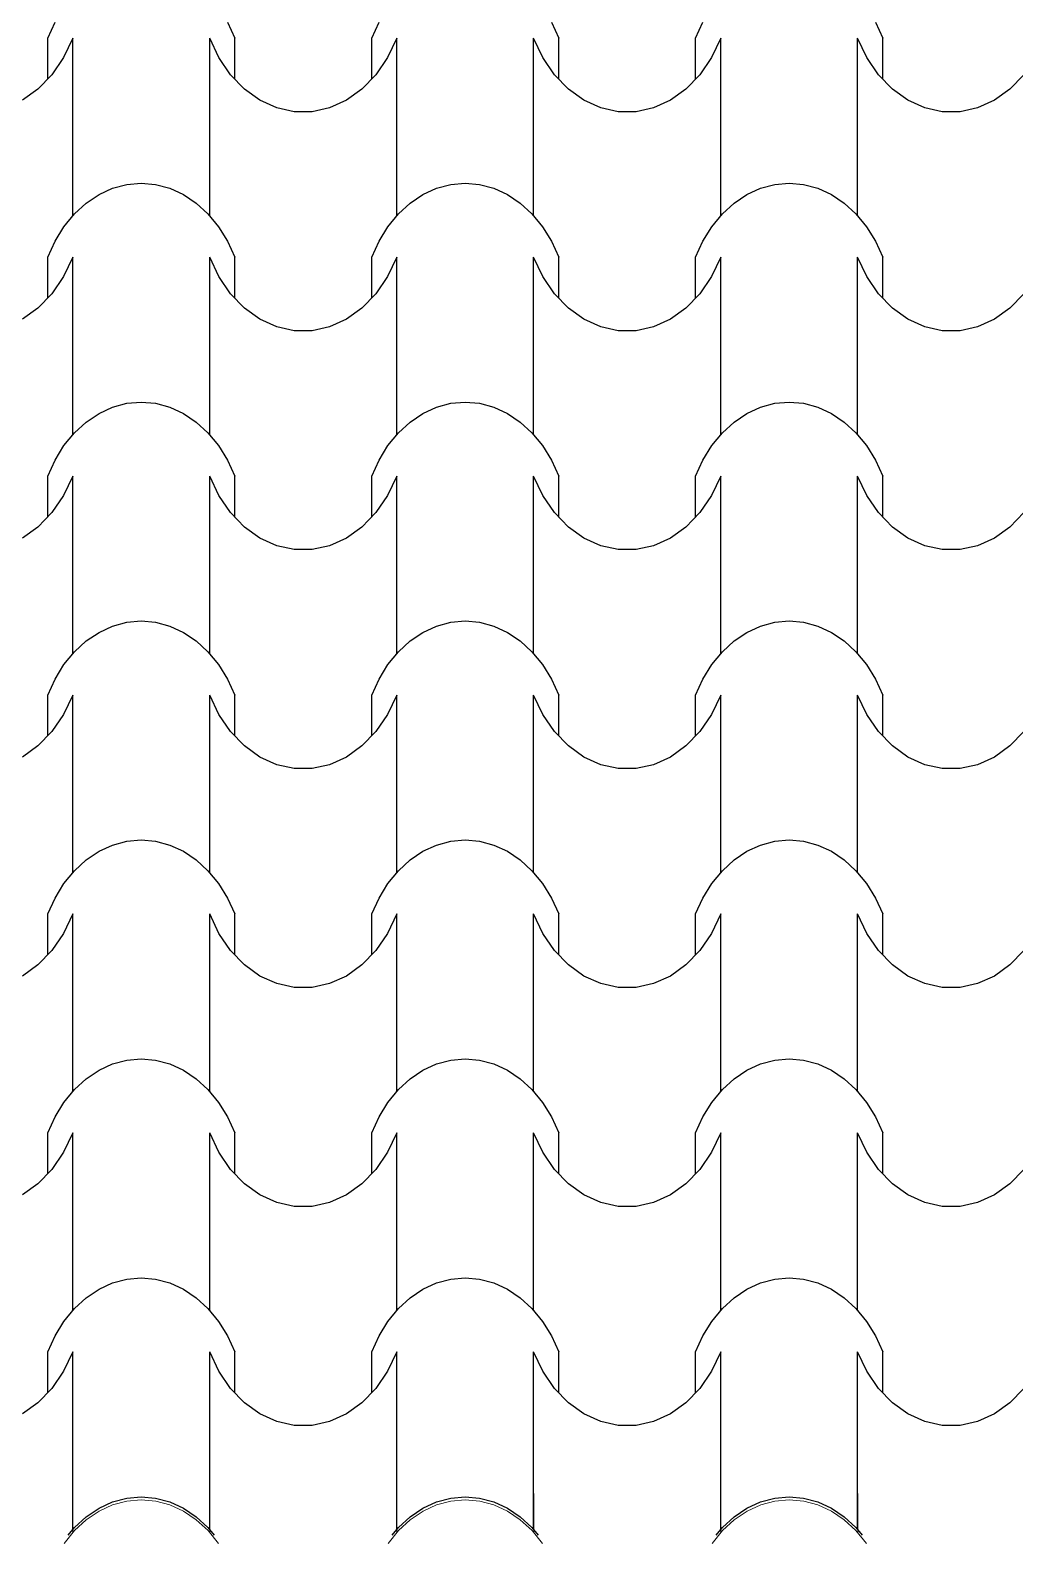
# Model space of a CAD drawing. Header units: millimetres. Extents: x 42452 to 2852333, y -419346 to 834876.
# Drawn here: x 2639261 to 2641314, y 666303 to 669453 of the extents above; entities that cross this region are included whole.
import ezdxf

# ---------------------------------------------------------------- set-up
doc = ezdxf.new("R2010")
doc.units = ezdxf.units.MM
doc.layers.add('M-2 keramitin shtrixi_Ном._пера__21_Pen_No__1', color=7, linetype='Continuous', lineweight=15)
doc.layers.add('memar', color=7, linetype='Continuous', lineweight=25)

# ---------------------------------------------------------------- blocks, each defined once
blk = doc.blocks.new('*X17')
at = {"layer": 'M-2 keramitin shtrixi_Ном._пера__21_Pen_No__1', "color": 7, "linetype": 'Continuous', "lineweight": 15}
for p, q in [((-246989.5, -1353510.1), (-246989.5, -1353428.7)), ((-246876.8, -1353444.6), (-246846.7, -1353441.9)), ((-246846.7, -1353441.9), (-246816.6, -1353444.6)), ((-246704, -1353510.1), (-246704, -1353428.7)), ((-246313.9, -1353510.1), (-246313.9, -1353428.7)), ((-246201.3, -1353444.6), (-246171.2, -1353441.9)), ((-246171.2, -1353441.9), (-246141.1, -1353444.6)), ((-246028.4, -1353510.1), (-246028.4, -1353428.7)), ((-245638.4, -1353510.1), (-245638.4, -1353428.7)), ((-245525.7, -1353444.6), (-245495.6, -1353441.9)), ((-245495.6, -1353441.9), (-245465.5, -1353444.6)), ((-245352.9, -1353510.1), (-245352.9, -1353428.7)), ((-246961.4, -1353483.6), (-246934.7, -1353465.7)), ((-246934.7, -1353465.7), (-246906.4, -1353452.6)), ((-246906.4, -1353452.6), (-246876.8, -1353444.6)), ((-246816.6, -1353444.6), (-246787.1, -1353452.6)), ((-246787.1, -1353452.6), (-246758.8, -1353465.7)), ((-246758.8, -1353465.7), (-246732.1, -1353483.6)), ((-246285.9, -1353483.6), (-246259.2, -1353465.7)), ((-246259.2, -1353465.7), (-246230.8, -1353452.6)), ((-246230.8, -1353452.6), (-246201.3, -1353444.6)), ((-246141.1, -1353444.6), (-246111.6, -1353452.6)), ((-246111.6, -1353452.6), (-246083.2, -1353465.7)), ((-246083.2, -1353465.7), (-246056.5, -1353483.6)), ((-245610.3, -1353483.6), (-245583.6, -1353465.7)), ((-245583.6, -1353465.7), (-245555.2, -1353452.6)), ((-245555.2, -1353452.6), (-245525.7, -1353444.6)), ((-245465.5, -1353444.6), (-245436, -1353452.6)), ((-245436, -1353452.6), (-245407.6, -1353465.7)), ((-245407.6, -1353465.7), (-245380.9, -1353483.6)), ((-247007.7, -1353532.8), (-246985.9, -1353506.2)), ((-246985.9, -1353506.2), (-246961.4, -1353483.6)), ((-246732.1, -1353483.6), (-246707.6, -1353506.2)), ((-246707.6, -1353506.2), (-246685.8, -1353532.8)), ((-246332.2, -1353532.8), (-246310.4, -1353506.2)), ((-246310.4, -1353506.2), (-246285.9, -1353483.6)), ((-246056.5, -1353483.6), (-246032, -1353506.2)), ((-246032, -1353506.2), (-246010.2, -1353532.8)), ((-245656.6, -1353532.8), (-245634.8, -1353506.2)), ((-245634.8, -1353506.2), (-245610.3, -1353483.6)), ((-245380.9, -1353483.6), (-245356.5, -1353506.2)), ((-245356.5, -1353506.2), (-245334.6, -1353532.8))]:
    blk.add_line(p, q, dxfattribs=at)
blk = doc.blocks.new('Fill_2')
at = {"layer": 'M-2 keramitin shtrixi_Ном._пера__21_Pen_No__1', "color": 7, "linetype": 'Continuous', "lineweight": 15}
blk.add_blockref('*X17', (0, 0), dxfattribs=at)

msp = doc.modelspace()

# ---------------------------------------------------------------- linework, layer by layer
at = {"layer": 'memar', "color": 7, "linetype": 'Continuous', "lineweight": 25}
for p, q in [((2639297.64066, 669436.6031), (2639312.93007, 669469.84712)), ((2639672.38569, 669469.84712), (2639687.67511, 669436.6031)), ((2639973.20015, 669436.6031), (2639988.48957, 669469.84712)), ((2640347.94519, 669469.84712), (2640363.23461, 669436.6031)), ((2640648.75964, 669436.6031), (2640664.04906, 669469.84712)), ((2641023.50468, 669469.84712), (2641038.7941, 669436.6031)), ((2639297.64066, 669351.5191), (2639297.64066, 669436.6031)), ((2639349.89536, 669436.6031), (2639330.5762, 669396.0939)), ((2639349.89536, 669251.52941), (2639349.89536, 669436.6031)), ((2639635.4204, 669251.52941), (2639635.4204, 669436.6031)), ((2639654.73957, 669396.0939), (2639635.4204, 669436.6031)), ((2639687.67511, 669351.5191), (2639687.67511, 669436.6031)), ((2639973.20015, 669351.5191), (2639973.20015, 669436.6031)), ((2640025.45486, 669436.6031), (2640006.13569, 669396.0939)), ((2640025.45486, 669251.52941), (2640025.45486, 669436.6031)), ((2640310.9799, 669251.52941), (2640310.9799, 669436.6031)), ((2640330.29906, 669396.0939), (2640310.9799, 669436.6031)), ((2640363.23461, 669351.5191), (2640363.23461, 669436.6031)), ((2640648.75964, 669351.5191), (2640648.75964, 669436.6031)), ((2640701.01435, 669436.6031), (2640681.69519, 669396.0939)), ((2640701.01435, 669251.52941), (2640701.01435, 669436.6031)), ((2640986.53939, 669251.52941), (2640986.53939, 669436.6031)), ((2641005.85855, 669396.0939), (2640986.53939, 669436.6031)), ((2641038.7941, 669351.5191), (2641038.7941, 669436.6031)), ((2639330.5762, 669396.0939), (2639306.15847, 669360.36396)), ((2639679.1573, 669360.36396), (2639654.73957, 669396.0939)), ((2640006.13569, 669396.0939), (2639981.71796, 669360.36396)), ((2640354.7168, 669360.36396), (2640330.29906, 669396.0939)), ((2640681.69519, 669396.0939), (2640657.27745, 669360.36396)), ((2641030.27629, 669360.36396), (2641005.85855, 669396.0939)), ((2639306.15847, 669360.36396), (2639277.35074, 669330.45013)), ((2639707.96503, 669330.45013), (2639679.1573, 669360.36396)), ((2639981.71796, 669360.36396), (2639952.91023, 669330.45013)), ((2640383.52452, 669330.45013), (2640354.7168, 669360.36396)), ((2640657.27745, 669360.36396), (2640628.46972, 669330.45013)), ((2641059.08402, 669330.45013), (2641030.27629, 669360.36396)), ((2641332.83695, 669360.36396), (2641304.02922, 669330.45013)), ((2639277.35074, 669330.45013), (2639244.98898, 669307.22049)), ((2639740.32678, 669307.22049), (2639707.96503, 669330.45013)), ((2639952.91023, 669330.45013), (2639920.54848, 669307.22049)), ((2640415.88628, 669307.22049), (2640383.52452, 669330.45013)), ((2640628.46972, 669330.45013), (2640596.10797, 669307.22049)), ((2641091.44577, 669307.22049), (2641059.08402, 669330.45013)), ((2641304.02922, 669330.45013), (2641271.66747, 669307.22049)), ((2639775.30346, 669291.34912), (2639740.32678, 669307.22049)), ((2639811.88007, 669283.29659), (2639775.30346, 669291.34912)), ((2639885.5718, 669291.34912), (2639848.9952, 669283.29659)), ((2639920.54848, 669307.22049), (2639885.5718, 669291.34912)), ((2640450.86295, 669291.34912), (2640415.88628, 669307.22049)), ((2640487.43956, 669283.29659), (2640450.86295, 669291.34912)), ((2640561.1313, 669291.34912), (2640524.55469, 669283.29659)), ((2640596.10797, 669307.22049), (2640561.1313, 669291.34912)), ((2641126.42244, 669291.34912), (2641091.44577, 669307.22049)), ((2641162.99905, 669283.29659), (2641126.42244, 669291.34912)), ((2641236.69079, 669291.34912), (2641200.11418, 669283.29659)), ((2641271.66747, 669307.22049), (2641236.69079, 669291.34912)), ((2639830.43763, 669283.29659), (2639811.88007, 669283.29659)), ((2639848.9952, 669283.29659), (2639830.43763, 669283.29659)), ((2640505.99712, 669283.29659), (2640487.43956, 669283.29659)), ((2640524.55469, 669283.29659), (2640505.99712, 669283.29659)), ((2641181.55662, 669283.29659), (2641162.99905, 669283.29659)), ((2641200.11418, 669283.29659), (2641181.55662, 669283.29659)), ((2639349.89536, 669066.45572), (2639349.89536, 669251.52941)), ((2639635.4204, 669066.45572), (2639635.4204, 669251.52941)), ((2640025.45486, 669066.45572), (2640025.45486, 669251.52941)), ((2640310.9799, 669066.45572), (2640310.9799, 669251.52941)), ((2640701.01435, 669066.45572), (2640701.01435, 669251.52941)), ((2640986.53939, 669066.45572), (2640986.53939, 669251.52941)), ((2639433.04274, 669123.9451), (2639462.5618, 669131.90348)), ((2639462.5618, 669131.90348), (2639492.65788, 669134.57334)), ((2639492.65788, 669134.57334), (2639522.75397, 669131.90348)), ((2639522.75397, 669131.90348), (2639552.27302, 669123.9451)), ((2640108.60224, 669123.9451), (2640138.12129, 669131.90348)), ((2640138.12129, 669131.90348), (2640168.21738, 669134.57334)), ((2640168.21738, 669134.57334), (2640198.31346, 669131.90348)), ((2640198.31346, 669131.90348), (2640227.83252, 669123.9451)), ((2640784.16173, 669123.9451), (2640813.68079, 669131.90348)), ((2640813.68079, 669131.90348), (2640843.77687, 669134.57334)), ((2640843.77687, 669134.57334), (2640873.87295, 669131.90348)), ((2640873.87295, 669131.90348), (2640903.39201, 669123.9451)), ((2639377.97765, 669092.87159), (2639404.66668, 669110.85079)), ((2639404.66668, 669110.85079), (2639433.04274, 669123.9451)), ((2639552.27302, 669123.9451), (2639580.64909, 669110.85079)), ((2639580.64909, 669110.85079), (2639607.33811, 669092.87159)), ((2640053.53715, 669092.87159), (2640080.22617, 669110.85079)), ((2640080.22617, 669110.85079), (2640108.60224, 669123.9451)), ((2640227.83252, 669123.9451), (2640256.20858, 669110.85079)), ((2640256.20858, 669110.85079), (2640282.89761, 669092.87159)), ((2640729.09664, 669092.87159), (2640755.78567, 669110.85079)), ((2640755.78567, 669110.85079), (2640784.16173, 669123.9451)), ((2640903.39201, 669123.9451), (2640931.76808, 669110.85079)), ((2640931.76808, 669110.85079), (2640958.4571, 669092.87159)), ((2639331.66538, 669043.72445), (2639353.48737, 669070.35222)), ((2639353.48737, 669070.35222), (2639377.97765, 669092.87159)), ((2639607.33811, 669092.87159), (2639631.8284, 669070.35222)), ((2639631.8284, 669070.35222), (2639653.65039, 669043.72445)), ((2640007.22488, 669043.72445), (2640029.04687, 669070.35222)), ((2640029.04687, 669070.35222), (2640053.53715, 669092.87159)), ((2640282.89761, 669092.87159), (2640307.38789, 669070.35222)), ((2640307.38789, 669070.35222), (2640329.20988, 669043.72445)), ((2640682.78437, 669043.72445), (2640704.60636, 669070.35222)), ((2640704.60636, 669070.35222), (2640729.09664, 669092.87159)), ((2640958.4571, 669092.87159), (2640982.94738, 669070.35222)), ((2640982.94738, 669070.35222), (2641004.76937, 669043.72445)), ((2639312.93007, 669013.49879), (2639331.66538, 669043.72445)), ((2639653.65039, 669043.72445), (2639672.38569, 669013.49879)), ((2639988.48957, 669013.49879), (2640007.22488, 669043.72445)), ((2640329.20988, 669043.72445), (2640347.94519, 669013.49879)), ((2640664.04906, 669013.49879), (2640682.78437, 669043.72445)), ((2641004.76937, 669043.72445), (2641023.50468, 669013.49879)), ((2639297.64066, 668980.25476), (2639312.93007, 669013.49879)), ((2639672.38569, 669013.49879), (2639687.67511, 668980.25476)), ((2639973.20015, 668980.25476), (2639988.48957, 669013.49879)), ((2640347.94519, 669013.49879), (2640363.23461, 668980.25476)), ((2640648.75964, 668980.25476), (2640664.04906, 669013.49879)), ((2641023.50468, 669013.49879), (2641038.7941, 668980.25476)), ((2639297.64066, 668895.17076), (2639297.64066, 668980.25476)), ((2639349.89536, 668980.25476), (2639330.5762, 668939.74556)), ((2639349.89536, 668795.18107), (2639349.89536, 668980.25476)), ((2639635.4204, 668795.18107), (2639635.4204, 668980.25476)), ((2639654.73957, 668939.74556), (2639635.4204, 668980.25476)), ((2639687.67511, 668895.17076), (2639687.67511, 668980.25476)), ((2639973.20015, 668895.17076), (2639973.20015, 668980.25476)), ((2640025.45486, 668980.25476), (2640006.13569, 668939.74556)), ((2640025.45486, 668795.18107), (2640025.45486, 668980.25476)), ((2640310.9799, 668795.18107), (2640310.9799, 668980.25476)), ((2640330.29906, 668939.74556), (2640310.9799, 668980.25476)), ((2640363.23461, 668895.17076), (2640363.23461, 668980.25476)), ((2640648.75964, 668895.17076), (2640648.75964, 668980.25476)), ((2640701.01435, 668980.25476), (2640681.69519, 668939.74556)), ((2640701.01435, 668795.18107), (2640701.01435, 668980.25476)), ((2640986.53939, 668795.18107), (2640986.53939, 668980.25476)), ((2641005.85855, 668939.74556), (2640986.53939, 668980.25476)), ((2641038.7941, 668895.17076), (2641038.7941, 668980.25476)), ((2639330.5762, 668939.74556), (2639306.15847, 668904.01562)), ((2639679.1573, 668904.01562), (2639654.73957, 668939.74556)), ((2640006.13569, 668939.74556), (2639981.71796, 668904.01562)), ((2640354.7168, 668904.01562), (2640330.29906, 668939.74556)), ((2640681.69519, 668939.74556), (2640657.27745, 668904.01562)), ((2641030.27629, 668904.01562), (2641005.85855, 668939.74556)), ((2639306.15847, 668904.01562), (2639277.35074, 668874.1018)), ((2639707.96503, 668874.1018), (2639679.1573, 668904.01562)), ((2639981.71796, 668904.01562), (2639952.91023, 668874.1018)), ((2640383.52452, 668874.1018), (2640354.7168, 668904.01562)), ((2640657.27745, 668904.01562), (2640628.46972, 668874.1018)), ((2641059.08402, 668874.1018), (2641030.27629, 668904.01562)), ((2641332.83695, 668904.01562), (2641304.02922, 668874.1018)), ((2639277.35074, 668874.1018), (2639244.98898, 668850.87215)), ((2639740.32678, 668850.87215), (2639707.96503, 668874.1018)), ((2639775.30346, 668835.00078), (2639740.32678, 668850.87215)), ((2639920.54848, 668850.87215), (2639885.5718, 668835.00078)), ((2639952.91023, 668874.1018), (2639920.54848, 668850.87215)), ((2640415.88628, 668850.87215), (2640383.52452, 668874.1018)), ((2640450.86295, 668835.00078), (2640415.88628, 668850.87215)), ((2640596.10797, 668850.87215), (2640561.1313, 668835.00078)), ((2640628.46972, 668874.1018), (2640596.10797, 668850.87215)), ((2641091.44577, 668850.87215), (2641059.08402, 668874.1018)), ((2641126.42244, 668835.00078), (2641091.44577, 668850.87215)), ((2641271.66747, 668850.87215), (2641236.69079, 668835.00078)), ((2641304.02922, 668874.1018), (2641271.66747, 668850.87215)), ((2639811.88007, 668826.94826), (2639775.30346, 668835.00078)), ((2639830.43763, 668826.94826), (2639811.88007, 668826.94826)), ((2639848.9952, 668826.94826), (2639830.43763, 668826.94826)), ((2639885.5718, 668835.00078), (2639848.9952, 668826.94826)), ((2640487.43956, 668826.94826), (2640450.86295, 668835.00078)), ((2640505.99712, 668826.94826), (2640487.43956, 668826.94826)), ((2640524.55469, 668826.94826), (2640505.99712, 668826.94826)), ((2640561.1313, 668835.00078), (2640524.55469, 668826.94826)), ((2641162.99905, 668826.94826), (2641126.42244, 668835.00078)), ((2641181.55662, 668826.94826), (2641162.99905, 668826.94826)), ((2641200.11418, 668826.94826), (2641181.55662, 668826.94826)), ((2641236.69079, 668835.00078), (2641200.11418, 668826.94826)), ((2639349.89536, 668610.10739), (2639349.89536, 668795.18107)), ((2639635.4204, 668610.10739), (2639635.4204, 668795.18107)), ((2640025.45486, 668610.10739), (2640025.45486, 668795.18107)), ((2640310.9799, 668610.10739), (2640310.9799, 668795.18107)), ((2640701.01435, 668610.10739), (2640701.01435, 668795.18107)), ((2640986.53939, 668610.10739), (2640986.53939, 668795.18107)), ((2639404.66668, 668654.50245), (2639433.04274, 668667.59677)), ((2639433.04274, 668667.59677), (2639462.5618, 668675.55514)), ((2639462.5618, 668675.55514), (2639492.65788, 668678.225)), ((2639492.65788, 668678.225), (2639522.75397, 668675.55514)), ((2639522.75397, 668675.55514), (2639552.27302, 668667.59677)), ((2639552.27302, 668667.59677), (2639580.64909, 668654.50245)), ((2640080.22617, 668654.50245), (2640108.60224, 668667.59677)), ((2640108.60224, 668667.59677), (2640138.12129, 668675.55514)), ((2640138.12129, 668675.55514), (2640168.21738, 668678.225)), ((2640168.21738, 668678.225), (2640198.31346, 668675.55514)), ((2640198.31346, 668675.55514), (2640227.83252, 668667.59677)), ((2640227.83252, 668667.59677), (2640256.20858, 668654.50245)), ((2640755.78567, 668654.50245), (2640784.16173, 668667.59677)), ((2640784.16173, 668667.59677), (2640813.68079, 668675.55514)), ((2640813.68079, 668675.55514), (2640843.77687, 668678.225)), ((2640843.77687, 668678.225), (2640873.87295, 668675.55514)), ((2640873.87295, 668675.55514), (2640903.39201, 668667.59677)), ((2640903.39201, 668667.59677), (2640931.76808, 668654.50245)), ((2639353.48737, 668614.00389), (2639377.97765, 668636.52326)), ((2639377.97765, 668636.52326), (2639404.66668, 668654.50245)), ((2639580.64909, 668654.50245), (2639607.33811, 668636.52326)), ((2639607.33811, 668636.52326), (2639631.8284, 668614.00389)), ((2640029.04687, 668614.00389), (2640053.53715, 668636.52326)), ((2640053.53715, 668636.52326), (2640080.22617, 668654.50245)), ((2640256.20858, 668654.50245), (2640282.89761, 668636.52326)), ((2640282.89761, 668636.52326), (2640307.38789, 668614.00389)), ((2640704.60636, 668614.00389), (2640729.09664, 668636.52326)), ((2640729.09664, 668636.52326), (2640755.78567, 668654.50245)), ((2640931.76808, 668654.50245), (2640958.4571, 668636.52326)), ((2640958.4571, 668636.52326), (2640982.94738, 668614.00389)), ((2639331.66538, 668587.37611), (2639353.48737, 668614.00389)), ((2639631.8284, 668614.00389), (2639653.65039, 668587.37611)), ((2640007.22488, 668587.37611), (2640029.04687, 668614.00389)), ((2640307.38789, 668614.00389), (2640329.20988, 668587.37611)), ((2640682.78437, 668587.37611), (2640704.60636, 668614.00389)), ((2640982.94738, 668614.00389), (2641004.76937, 668587.37611)), ((2639312.93007, 668557.15045), (2639331.66538, 668587.37611)), ((2639653.65039, 668587.37611), (2639672.38569, 668557.15045)), ((2639988.48957, 668557.15045), (2640007.22488, 668587.37611)), ((2640329.20988, 668587.37611), (2640347.94519, 668557.15045)), ((2640664.04906, 668557.15045), (2640682.78437, 668587.37611)), ((2641004.76937, 668587.37611), (2641023.50468, 668557.15045)), ((2639297.64066, 668523.90642), (2639312.93007, 668557.15045)), ((2639672.38569, 668557.15045), (2639687.67511, 668523.90642)), ((2639973.20015, 668523.90642), (2639988.48957, 668557.15045)), ((2640347.94519, 668557.15045), (2640363.23461, 668523.90642)), ((2640648.75964, 668523.90642), (2640664.04906, 668557.15045)), ((2641023.50468, 668557.15045), (2641038.7941, 668523.90642)), ((2639297.64066, 668438.82243), (2639297.64066, 668523.90642)), ((2639349.89536, 668523.90642), (2639330.5762, 668483.39722)), ((2639349.89536, 668338.83274), (2639349.89536, 668523.90642)), ((2639635.4204, 668338.83274), (2639635.4204, 668523.90642)), ((2639654.73957, 668483.39722), (2639635.4204, 668523.90642)), ((2639687.67511, 668438.82243), (2639687.67511, 668523.90642)), ((2639973.20015, 668438.82243), (2639973.20015, 668523.90642)), ((2640025.45486, 668523.90642), (2640006.13569, 668483.39722)), ((2640025.45486, 668338.83274), (2640025.45486, 668523.90642)), ((2640310.9799, 668338.83274), (2640310.9799, 668523.90642)), ((2640330.29906, 668483.39722), (2640310.9799, 668523.90642)), ((2640363.23461, 668438.82243), (2640363.23461, 668523.90642)), ((2640648.75964, 668438.82243), (2640648.75964, 668523.90642)), ((2640701.01435, 668523.90642), (2640681.69519, 668483.39722)), ((2640701.01435, 668338.83274), (2640701.01435, 668523.90642)), ((2640986.53939, 668338.83274), (2640986.53939, 668523.90642)), ((2641005.85855, 668483.39722), (2640986.53939, 668523.90642)), ((2641038.7941, 668438.82243), (2641038.7941, 668523.90642)), ((2639330.5762, 668483.39722), (2639306.15847, 668447.66729)), ((2639679.1573, 668447.66729), (2639654.73957, 668483.39722)), ((2640006.13569, 668483.39722), (2639981.71796, 668447.66729)), ((2640354.7168, 668447.66729), (2640330.29906, 668483.39722)), ((2640681.69519, 668483.39722), (2640657.27745, 668447.66729)), ((2641030.27629, 668447.66729), (2641005.85855, 668483.39722)), ((2639306.15847, 668447.66729), (2639277.35074, 668417.75346)), ((2639707.96503, 668417.75346), (2639679.1573, 668447.66729)), ((2639981.71796, 668447.66729), (2639952.91023, 668417.75346)), ((2640383.52452, 668417.75346), (2640354.7168, 668447.66729)), ((2640657.27745, 668447.66729), (2640628.46972, 668417.75346)), ((2641059.08402, 668417.75346), (2641030.27629, 668447.66729)), ((2641332.83695, 668447.66729), (2641304.02922, 668417.75346)), ((2639277.35074, 668417.75346), (2639244.98898, 668394.52381)), ((2639740.32678, 668394.52381), (2639707.96503, 668417.75346)), ((2639952.91023, 668417.75346), (2639920.54848, 668394.52381)), ((2640415.88628, 668394.52381), (2640383.52452, 668417.75346)), ((2640628.46972, 668417.75346), (2640596.10797, 668394.52381)), ((2641091.44577, 668394.52381), (2641059.08402, 668417.75346)), ((2641304.02922, 668417.75346), (2641271.66747, 668394.52381)), ((2639775.30346, 668378.65244), (2639740.32678, 668394.52381)), ((2639811.88007, 668370.59992), (2639775.30346, 668378.65244)), ((2639885.5718, 668378.65244), (2639848.9952, 668370.59992)), ((2639920.54848, 668394.52381), (2639885.5718, 668378.65244)), ((2640450.86295, 668378.65244), (2640415.88628, 668394.52381)), ((2640487.43956, 668370.59992), (2640450.86295, 668378.65244)), ((2640561.1313, 668378.65244), (2640524.55469, 668370.59992)), ((2640596.10797, 668394.52381), (2640561.1313, 668378.65244)), ((2641126.42244, 668378.65244), (2641091.44577, 668394.52381)), ((2641162.99905, 668370.59992), (2641126.42244, 668378.65244)), ((2641236.69079, 668378.65244), (2641200.11418, 668370.59992)), ((2641271.66747, 668394.52381), (2641236.69079, 668378.65244)), ((2639830.43763, 668370.59992), (2639811.88007, 668370.59992)), ((2639848.9952, 668370.59992), (2639830.43763, 668370.59992)), ((2640505.99712, 668370.59992), (2640487.43956, 668370.59992)), ((2640524.55469, 668370.59992), (2640505.99712, 668370.59992)), ((2641181.55662, 668370.59992), (2641162.99905, 668370.59992)), ((2641200.11418, 668370.59992), (2641181.55662, 668370.59992)), ((2639349.89536, 668153.75905), (2639349.89536, 668338.83274)), ((2639635.4204, 668153.75905), (2639635.4204, 668338.83274)), ((2640025.45486, 668153.75905), (2640025.45486, 668338.83274)), ((2640310.9799, 668153.75905), (2640310.9799, 668338.83274)), ((2640701.01435, 668153.75905), (2640701.01435, 668338.83274)), ((2640986.53939, 668153.75905), (2640986.53939, 668338.83274)), ((2639433.04274, 668211.24843), (2639462.5618, 668219.20681)), ((2639462.5618, 668219.20681), (2639492.65788, 668221.87666)), ((2639492.65788, 668221.87666), (2639522.75397, 668219.20681)), ((2639522.75397, 668219.20681), (2639552.27302, 668211.24843)), ((2640108.60224, 668211.24843), (2640138.12129, 668219.20681)), ((2640138.12129, 668219.20681), (2640168.21738, 668221.87666)), ((2640168.21738, 668221.87666), (2640198.31346, 668219.20681)), ((2640198.31346, 668219.20681), (2640227.83252, 668211.24843)), ((2640784.16173, 668211.24843), (2640813.68079, 668219.20681)), ((2640813.68079, 668219.20681), (2640843.77687, 668221.87666)), ((2640843.77687, 668221.87666), (2640873.87295, 668219.20681)), ((2640873.87295, 668219.20681), (2640903.39201, 668211.24843)), ((2639377.97765, 668180.17492), (2639404.66668, 668198.15412)), ((2639404.66668, 668198.15412), (2639433.04274, 668211.24843)), ((2639552.27302, 668211.24843), (2639580.64909, 668198.15412)), ((2639580.64909, 668198.15412), (2639607.33811, 668180.17492)), ((2640053.53715, 668180.17492), (2640080.22617, 668198.15412)), ((2640080.22617, 668198.15412), (2640108.60224, 668211.24843)), ((2640227.83252, 668211.24843), (2640256.20858, 668198.15412)), ((2640256.20858, 668198.15412), (2640282.89761, 668180.17492)), ((2640729.09664, 668180.17492), (2640755.78567, 668198.15412)), ((2640755.78567, 668198.15412), (2640784.16173, 668211.24843)), ((2640903.39201, 668211.24843), (2640931.76808, 668198.15412)), ((2640931.76808, 668198.15412), (2640958.4571, 668180.17492)), ((2639331.66538, 668131.02777), (2639353.48737, 668157.65555)), ((2639353.48737, 668157.65555), (2639377.97765, 668180.17492)), ((2639607.33811, 668180.17492), (2639631.8284, 668157.65555)), ((2639631.8284, 668157.65555), (2639653.65039, 668131.02777)), ((2640007.22488, 668131.02777), (2640029.04687, 668157.65555)), ((2640029.04687, 668157.65555), (2640053.53715, 668180.17492)), ((2640282.89761, 668180.17492), (2640307.38789, 668157.65555)), ((2640307.38789, 668157.65555), (2640329.20988, 668131.02777)), ((2640682.78437, 668131.02777), (2640704.60636, 668157.65555)), ((2640704.60636, 668157.65555), (2640729.09664, 668180.17492)), ((2640958.4571, 668180.17492), (2640982.94738, 668157.65555)), ((2640982.94738, 668157.65555), (2641004.76937, 668131.02777)), ((2639312.93007, 668100.80211), (2639331.66538, 668131.02777)), ((2639653.65039, 668131.02777), (2639672.38569, 668100.80211)), ((2639988.48957, 668100.80211), (2640007.22488, 668131.02777)), ((2640329.20988, 668131.02777), (2640347.94519, 668100.80211)), ((2640664.04906, 668100.80211), (2640682.78437, 668131.02777)), ((2641004.76937, 668131.02777), (2641023.50468, 668100.80211)), ((2639297.64066, 668067.55809), (2639312.93007, 668100.80211)), ((2639672.38569, 668100.80211), (2639687.67511, 668067.55809)), ((2639973.20015, 668067.55809), (2639988.48957, 668100.80211)), ((2640347.94519, 668100.80211), (2640363.23461, 668067.55809)), ((2640648.75964, 668067.55809), (2640664.04906, 668100.80211)), ((2641023.50468, 668100.80211), (2641038.7941, 668067.55809)), ((2639297.64066, 667982.47409), (2639297.64066, 668067.55809)), ((2639349.89536, 668067.55809), (2639330.5762, 668027.04888)), ((2639349.89536, 667882.4844), (2639349.89536, 668067.55809)), ((2639635.4204, 667882.4844), (2639635.4204, 668067.55809)), ((2639654.73957, 668027.04888), (2639635.4204, 668067.55809)), ((2639687.67511, 667982.47409), (2639687.67511, 668067.55809)), ((2639973.20015, 667982.47409), (2639973.20015, 668067.55809)), ((2640025.45486, 668067.55809), (2640006.13569, 668027.04888)), ((2640025.45486, 667882.4844), (2640025.45486, 668067.55809)), ((2640310.9799, 667882.4844), (2640310.9799, 668067.55809)), ((2640330.29906, 668027.04888), (2640310.9799, 668067.55809)), ((2640363.23461, 667982.47409), (2640363.23461, 668067.55809)), ((2640648.75964, 667982.47409), (2640648.75964, 668067.55809)), ((2640701.01435, 668067.55809), (2640681.69519, 668027.04888)), ((2640701.01435, 667882.4844), (2640701.01435, 668067.55809)), ((2640986.53939, 667882.4844), (2640986.53939, 668067.55809)), ((2641005.85855, 668027.04888), (2640986.53939, 668067.55809)), ((2641038.7941, 667982.47409), (2641038.7941, 668067.55809)), ((2639330.5762, 668027.04888), (2639306.15847, 667991.31895)), ((2639679.1573, 667991.31895), (2639654.73957, 668027.04888)), ((2640006.13569, 668027.04888), (2639981.71796, 667991.31895)), ((2640354.7168, 667991.31895), (2640330.29906, 668027.04888)), ((2640681.69519, 668027.04888), (2640657.27745, 667991.31895)), ((2641030.27629, 667991.31895), (2641005.85855, 668027.04888)), ((2639306.15847, 667991.31895), (2639277.35074, 667961.40512)), ((2639707.96503, 667961.40512), (2639679.1573, 667991.31895)), ((2639981.71796, 667991.31895), (2639952.91023, 667961.40512)), ((2640383.52452, 667961.40512), (2640354.7168, 667991.31895)), ((2640657.27745, 667991.31895), (2640628.46972, 667961.40512)), ((2641059.08402, 667961.40512), (2641030.27629, 667991.31895)), ((2641332.83695, 667991.31895), (2641304.02922, 667961.40512)), ((2639277.35074, 667961.40512), (2639244.98898, 667938.17548)), ((2639740.32678, 667938.17548), (2639707.96503, 667961.40512)), ((2639775.30346, 667922.30411), (2639740.32678, 667938.17548)), ((2639920.54848, 667938.17548), (2639885.5718, 667922.30411)), ((2639952.91023, 667961.40512), (2639920.54848, 667938.17548)), ((2640415.88628, 667938.17548), (2640383.52452, 667961.40512)), ((2640450.86295, 667922.30411), (2640415.88628, 667938.17548)), ((2640596.10797, 667938.17548), (2640561.1313, 667922.30411)), ((2640628.46972, 667961.40512), (2640596.10797, 667938.17548)), ((2641091.44577, 667938.17548), (2641059.08402, 667961.40512)), ((2641126.42244, 667922.30411), (2641091.44577, 667938.17548)), ((2641271.66747, 667938.17548), (2641236.69079, 667922.30411)), ((2641304.02922, 667961.40512), (2641271.66747, 667938.17548)), ((2639811.88007, 667914.25158), (2639775.30346, 667922.30411)), ((2639830.43763, 667914.25158), (2639811.88007, 667914.25158)), ((2639848.9952, 667914.25158), (2639830.43763, 667914.25158)), ((2639885.5718, 667922.30411), (2639848.9952, 667914.25158)), ((2640487.43956, 667914.25158), (2640450.86295, 667922.30411)), ((2640505.99712, 667914.25158), (2640487.43956, 667914.25158)), ((2640524.55469, 667914.25158), (2640505.99712, 667914.25158)), ((2640561.1313, 667922.30411), (2640524.55469, 667914.25158)), ((2641162.99905, 667914.25158), (2641126.42244, 667922.30411)), ((2641181.55662, 667914.25158), (2641162.99905, 667914.25158)), ((2641200.11418, 667914.25158), (2641181.55662, 667914.25158)), ((2641236.69079, 667922.30411), (2641200.11418, 667914.25158)), ((2639349.89536, 667697.41071), (2639349.89536, 667882.4844)), ((2639635.4204, 667697.41071), (2639635.4204, 667882.4844)), ((2640025.45486, 667697.41071), (2640025.45486, 667882.4844)), ((2640310.9799, 667697.41071), (2640310.9799, 667882.4844)), ((2640701.01435, 667697.41071), (2640701.01435, 667882.4844)), ((2640986.53939, 667697.41071), (2640986.53939, 667882.4844)), ((2639404.66668, 667741.80578), (2639433.04274, 667754.90009)), ((2639433.04274, 667754.90009), (2639462.5618, 667762.85847)), ((2639462.5618, 667762.85847), (2639492.65788, 667765.52833)), ((2639492.65788, 667765.52833), (2639522.75397, 667762.85847)), ((2639522.75397, 667762.85847), (2639552.27302, 667754.90009)), ((2639552.27302, 667754.90009), (2639580.64909, 667741.80578)), ((2640080.22617, 667741.80578), (2640108.60224, 667754.90009)), ((2640108.60224, 667754.90009), (2640138.12129, 667762.85847)), ((2640138.12129, 667762.85847), (2640168.21738, 667765.52833)), ((2640168.21738, 667765.52833), (2640198.31346, 667762.85847)), ((2640198.31346, 667762.85847), (2640227.83252, 667754.90009)), ((2640227.83252, 667754.90009), (2640256.20858, 667741.80578)), ((2640755.78567, 667741.80578), (2640784.16173, 667754.90009)), ((2640784.16173, 667754.90009), (2640813.68079, 667762.85847)), ((2640813.68079, 667762.85847), (2640843.77687, 667765.52833)), ((2640843.77687, 667765.52833), (2640873.87295, 667762.85847)), ((2640873.87295, 667762.85847), (2640903.39201, 667754.90009)), ((2640903.39201, 667754.90009), (2640931.76808, 667741.80578)), ((2639353.48737, 667701.30721), (2639377.97765, 667723.82658)), ((2639377.97765, 667723.82658), (2639404.66668, 667741.80578)), ((2639580.64909, 667741.80578), (2639607.33811, 667723.82658)), ((2639607.33811, 667723.82658), (2639631.8284, 667701.30721)), ((2640029.04687, 667701.30721), (2640053.53715, 667723.82658)), ((2640053.53715, 667723.82658), (2640080.22617, 667741.80578)), ((2640256.20858, 667741.80578), (2640282.89761, 667723.82658)), ((2640282.89761, 667723.82658), (2640307.38789, 667701.30721)), ((2640704.60636, 667701.30721), (2640729.09664, 667723.82658)), ((2640729.09664, 667723.82658), (2640755.78567, 667741.80578)), ((2640931.76808, 667741.80578), (2640958.4571, 667723.82658)), ((2640958.4571, 667723.82658), (2640982.94738, 667701.30721)), ((2639331.66538, 667674.67944), (2639353.48737, 667701.30721)), ((2639631.8284, 667701.30721), (2639653.65039, 667674.67944)), ((2640007.22488, 667674.67944), (2640029.04687, 667701.30721)), ((2640307.38789, 667701.30721), (2640329.20988, 667674.67944)), ((2640682.78437, 667674.67944), (2640704.60636, 667701.30721)), ((2640982.94738, 667701.30721), (2641004.76937, 667674.67944)), ((2639312.93007, 667644.45378), (2639331.66538, 667674.67944)), ((2639653.65039, 667674.67944), (2639672.38569, 667644.45378)), ((2639988.48957, 667644.45378), (2640007.22488, 667674.67944)), ((2640329.20988, 667674.67944), (2640347.94519, 667644.45378)), ((2640664.04906, 667644.45378), (2640682.78437, 667674.67944)), ((2641004.76937, 667674.67944), (2641023.50468, 667644.45378)), ((2639297.64066, 667611.20975), (2639312.93007, 667644.45378)), ((2639672.38569, 667644.45378), (2639687.67511, 667611.20975)), ((2639973.20015, 667611.20975), (2639988.48957, 667644.45378)), ((2640347.94519, 667644.45378), (2640363.23461, 667611.20975)), ((2640648.75964, 667611.20975), (2640664.04906, 667644.45378)), ((2641023.50468, 667644.45378), (2641038.7941, 667611.20975)), ((2639297.64066, 667526.12575), (2639297.64066, 667611.20975)), ((2639349.89536, 667611.20975), (2639330.5762, 667570.70055)), ((2639349.89536, 667426.13606), (2639349.89536, 667611.20975)), ((2639635.4204, 667426.13606), (2639635.4204, 667611.20975)), ((2639654.73957, 667570.70055), (2639635.4204, 667611.20975)), ((2639687.67511, 667526.12575), (2639687.67511, 667611.20975)), ((2639973.20015, 667526.12575), (2639973.20015, 667611.20975)), ((2640025.45486, 667611.20975), (2640006.13569, 667570.70055)), ((2640025.45486, 667426.13606), (2640025.45486, 667611.20975)), ((2640310.9799, 667426.13606), (2640310.9799, 667611.20975)), ((2640330.29906, 667570.70055), (2640310.9799, 667611.20975)), ((2640363.23461, 667526.12575), (2640363.23461, 667611.20975)), ((2640648.75964, 667526.12575), (2640648.75964, 667611.20975)), ((2640701.01435, 667611.20975), (2640681.69519, 667570.70055)), ((2640701.01435, 667426.13606), (2640701.01435, 667611.20975)), ((2640986.53939, 667426.13606), (2640986.53939, 667611.20975)), ((2641005.85855, 667570.70055), (2640986.53939, 667611.20975)), ((2641038.7941, 667526.12575), (2641038.7941, 667611.20975)), ((2639330.5762, 667570.70055), (2639306.15847, 667534.97061)), ((2639679.1573, 667534.97061), (2639654.73957, 667570.70055)), ((2640006.13569, 667570.70055), (2639981.71796, 667534.97061)), ((2640354.7168, 667534.97061), (2640330.29906, 667570.70055)), ((2640681.69519, 667570.70055), (2640657.27745, 667534.97061)), ((2641030.27629, 667534.97061), (2641005.85855, 667570.70055)), ((2639306.15847, 667534.97061), (2639277.35074, 667505.05679)), ((2639707.96503, 667505.05679), (2639679.1573, 667534.97061)), ((2639981.71796, 667534.97061), (2639952.91023, 667505.05679)), ((2640383.52452, 667505.05679), (2640354.7168, 667534.97061)), ((2640657.27745, 667534.97061), (2640628.46972, 667505.05679)), ((2641059.08402, 667505.05679), (2641030.27629, 667534.97061)), ((2641332.83695, 667534.97061), (2641304.02922, 667505.05679)), ((2639277.35074, 667505.05679), (2639244.98898, 667481.82714)), ((2639740.32678, 667481.82714), (2639707.96503, 667505.05679)), ((2639952.91023, 667505.05679), (2639920.54848, 667481.82714)), ((2640415.88628, 667481.82714), (2640383.52452, 667505.05679)), ((2640628.46972, 667505.05679), (2640596.10797, 667481.82714)), ((2641091.44577, 667481.82714), (2641059.08402, 667505.05679)), ((2641304.02922, 667505.05679), (2641271.66747, 667481.82714)), ((2639775.30346, 667465.95577), (2639740.32678, 667481.82714)), ((2639811.88007, 667457.90325), (2639775.30346, 667465.95577)), ((2639885.5718, 667465.95577), (2639848.9952, 667457.90325)), ((2639920.54848, 667481.82714), (2639885.5718, 667465.95577)), ((2640450.86295, 667465.95577), (2640415.88628, 667481.82714)), ((2640487.43956, 667457.90325), (2640450.86295, 667465.95577)), ((2640561.1313, 667465.95577), (2640524.55469, 667457.90325)), ((2640596.10797, 667481.82714), (2640561.1313, 667465.95577)), ((2641126.42244, 667465.95577), (2641091.44577, 667481.82714)), ((2641162.99905, 667457.90325), (2641126.42244, 667465.95577)), ((2641236.69079, 667465.95577), (2641200.11418, 667457.90325)), ((2641271.66747, 667481.82714), (2641236.69079, 667465.95577)), ((2639830.43763, 667457.90325), (2639811.88007, 667457.90325)), ((2639848.9952, 667457.90325), (2639830.43763, 667457.90325)), ((2640505.99712, 667457.90325), (2640487.43956, 667457.90325)), ((2640524.55469, 667457.90325), (2640505.99712, 667457.90325)), ((2641181.55662, 667457.90325), (2641162.99905, 667457.90325)), ((2641200.11418, 667457.90325), (2641181.55662, 667457.90325)), ((2639349.89536, 667241.06238), (2639349.89536, 667426.13606)), ((2639635.4204, 667241.06238), (2639635.4204, 667426.13606)), ((2640025.45486, 667241.06238), (2640025.45486, 667426.13606)), ((2640310.9799, 667241.06238), (2640310.9799, 667426.13606)), ((2640701.01435, 667241.06238), (2640701.01435, 667426.13606)), ((2640986.53939, 667241.06238), (2640986.53939, 667426.13606)), ((2639433.04274, 667298.55176), (2639462.5618, 667306.51013)), ((2639462.5618, 667306.51013), (2639492.65788, 667309.17999)), ((2639492.65788, 667309.17999), (2639522.75397, 667306.51013)), ((2639522.75397, 667306.51013), (2639552.27302, 667298.55176)), ((2640108.60224, 667298.55176), (2640138.12129, 667306.51013)), ((2640138.12129, 667306.51013), (2640168.21738, 667309.17999)), ((2640168.21738, 667309.17999), (2640198.31346, 667306.51013)), ((2640198.31346, 667306.51013), (2640227.83252, 667298.55176)), ((2640784.16173, 667298.55176), (2640813.68079, 667306.51013)), ((2640813.68079, 667306.51013), (2640843.77687, 667309.17999)), ((2640843.77687, 667309.17999), (2640873.87295, 667306.51013)), ((2640873.87295, 667306.51013), (2640903.39201, 667298.55176)), ((2639377.97765, 667267.47824), (2639404.66668, 667285.45744)), ((2639404.66668, 667285.45744), (2639433.04274, 667298.55176)), ((2639552.27302, 667298.55176), (2639580.64909, 667285.45744)), ((2639580.64909, 667285.45744), (2639607.33811, 667267.47824)), ((2640053.53715, 667267.47824), (2640080.22617, 667285.45744)), ((2640080.22617, 667285.45744), (2640108.60224, 667298.55176)), ((2640227.83252, 667298.55176), (2640256.20858, 667285.45744)), ((2640256.20858, 667285.45744), (2640282.89761, 667267.47824)), ((2640729.09664, 667267.47824), (2640755.78567, 667285.45744)), ((2640755.78567, 667285.45744), (2640784.16173, 667298.55176)), ((2640903.39201, 667298.55176), (2640931.76808, 667285.45744)), ((2640931.76808, 667285.45744), (2640958.4571, 667267.47824)), ((2639331.66538, 667218.3311), (2639353.48737, 667244.95888)), ((2639353.48737, 667244.95888), (2639377.97765, 667267.47824)), ((2639607.33811, 667267.47824), (2639631.8284, 667244.95888)), ((2639631.8284, 667244.95888), (2639653.65039, 667218.3311)), ((2640007.22488, 667218.3311), (2640029.04687, 667244.95888)), ((2640029.04687, 667244.95888), (2640053.53715, 667267.47824)), ((2640282.89761, 667267.47824), (2640307.38789, 667244.95888)), ((2640307.38789, 667244.95888), (2640329.20988, 667218.3311)), ((2640682.78437, 667218.3311), (2640704.60636, 667244.95888)), ((2640704.60636, 667244.95888), (2640729.09664, 667267.47824)), ((2640958.4571, 667267.47824), (2640982.94738, 667244.95888)), ((2640982.94738, 667244.95888), (2641004.76937, 667218.3311)), ((2639312.93007, 667188.10544), (2639331.66538, 667218.3311)), ((2639653.65039, 667218.3311), (2639672.38569, 667188.10544)), ((2639988.48957, 667188.10544), (2640007.22488, 667218.3311)), ((2640329.20988, 667218.3311), (2640347.94519, 667188.10544)), ((2640664.04906, 667188.10544), (2640682.78437, 667218.3311)), ((2641004.76937, 667218.3311), (2641023.50468, 667188.10544)), ((2639297.64066, 667154.86141), (2639312.93007, 667188.10544)), ((2639672.38569, 667188.10544), (2639687.67511, 667154.86141)), ((2639973.20015, 667154.86141), (2639988.48957, 667188.10544)), ((2640347.94519, 667188.10544), (2640363.23461, 667154.86141)), ((2640648.75964, 667154.86141), (2640664.04906, 667188.10544)), ((2641023.50468, 667188.10544), (2641038.7941, 667154.86141)), ((2639297.64066, 667069.77742), (2639297.64066, 667154.86141)), ((2639349.89536, 667154.86141), (2639330.5762, 667114.35221)), ((2639349.89536, 666969.78772), (2639349.89536, 667154.86141)), ((2639635.4204, 666969.78772), (2639635.4204, 667154.86141)), ((2639654.73957, 667114.35221), (2639635.4204, 667154.86141)), ((2639687.67511, 667069.77742), (2639687.67511, 667154.86141)), ((2639973.20015, 667069.77742), (2639973.20015, 667154.86141)), ((2640025.45486, 667154.86141), (2640006.13569, 667114.35221)), ((2640025.45486, 666969.78772), (2640025.45486, 667154.86141)), ((2640310.9799, 666969.78772), (2640310.9799, 667154.86141)), ((2640330.29906, 667114.35221), (2640310.9799, 667154.86141)), ((2640363.23461, 667069.77742), (2640363.23461, 667154.86141)), ((2640648.75964, 667069.77742), (2640648.75964, 667154.86141)), ((2640701.01435, 667154.86141), (2640681.69519, 667114.35221)), ((2640701.01435, 666969.78772), (2640701.01435, 667154.86141)), ((2640986.53939, 666969.78772), (2640986.53939, 667154.86141)), ((2641005.85855, 667114.35221), (2640986.53939, 667154.86141)), ((2641038.7941, 667069.77742), (2641038.7941, 667154.86141)), ((2639330.5762, 667114.35221), (2639306.15847, 667078.62228)), ((2639679.1573, 667078.62228), (2639654.73957, 667114.35221)), ((2640006.13569, 667114.35221), (2639981.71796, 667078.62228)), ((2640354.7168, 667078.62228), (2640330.29906, 667114.35221)), ((2640681.69519, 667114.35221), (2640657.27745, 667078.62228)), ((2641030.27629, 667078.62228), (2641005.85855, 667114.35221)), ((2639306.15847, 667078.62228), (2639277.35074, 667048.70845)), ((2639707.96503, 667048.70845), (2639679.1573, 667078.62228)), ((2639981.71796, 667078.62228), (2639952.91023, 667048.70845)), ((2640383.52452, 667048.70845), (2640354.7168, 667078.62228)), ((2640657.27745, 667078.62228), (2640628.46972, 667048.70845)), ((2641059.08402, 667048.70845), (2641030.27629, 667078.62228)), ((2641332.83695, 667078.62228), (2641304.02922, 667048.70845)), ((2639277.35074, 667048.70845), (2639244.98898, 667025.4788)), ((2639740.32678, 667025.4788), (2639707.96503, 667048.70845)), ((2639775.30346, 667009.60743), (2639740.32678, 667025.4788)), ((2639920.54848, 667025.4788), (2639885.5718, 667009.60743)), ((2639952.91023, 667048.70845), (2639920.54848, 667025.4788)), ((2640415.88628, 667025.4788), (2640383.52452, 667048.70845)), ((2640450.86295, 667009.60743), (2640415.88628, 667025.4788)), ((2640596.10797, 667025.4788), (2640561.1313, 667009.60743)), ((2640628.46972, 667048.70845), (2640596.10797, 667025.4788)), ((2641091.44577, 667025.4788), (2641059.08402, 667048.70845)), ((2641126.42244, 667009.60743), (2641091.44577, 667025.4788)), ((2641271.66747, 667025.4788), (2641236.69079, 667009.60743)), ((2641304.02922, 667048.70845), (2641271.66747, 667025.4788)), ((2639811.88007, 667001.55491), (2639775.30346, 667009.60743)), ((2639830.43763, 667001.55491), (2639811.88007, 667001.55491)), ((2639848.9952, 667001.55491), (2639830.43763, 667001.55491)), ((2639885.5718, 667009.60743), (2639848.9952, 667001.55491)), ((2640487.43956, 667001.55491), (2640450.86295, 667009.60743)), ((2640505.99712, 667001.55491), (2640487.43956, 667001.55491)), ((2640524.55469, 667001.55491), (2640505.99712, 667001.55491)), ((2640561.1313, 667009.60743), (2640524.55469, 667001.55491)), ((2641162.99905, 667001.55491), (2641126.42244, 667009.60743)), ((2641181.55662, 667001.55491), (2641162.99905, 667001.55491)), ((2641200.11418, 667001.55491), (2641181.55662, 667001.55491)), ((2641236.69079, 667009.60743), (2641200.11418, 667001.55491)), ((2639349.89536, 666784.71404), (2639349.89536, 666969.78772)), ((2639635.4204, 666784.71404), (2639635.4204, 666969.78772)), ((2640025.45486, 666784.71404), (2640025.45486, 666969.78772)), ((2640310.9799, 666784.71404), (2640310.9799, 666969.78772)), ((2640701.01435, 666784.71404), (2640701.01435, 666969.78772)), ((2640986.53939, 666784.71404), (2640986.53939, 666969.78772)), ((2639377.97765, 666811.12991), (2639404.66668, 666829.1091)), ((2639404.66668, 666829.1091), (2639433.04274, 666842.20342)), ((2639433.04274, 666842.20342), (2639462.5618, 666850.1618)), ((2639462.5618, 666850.1618), (2639492.65788, 666852.83165)), ((2639492.65788, 666852.83165), (2639522.75397, 666850.1618)), ((2639522.75397, 666850.1618), (2639552.27302, 666842.20342)), ((2639552.27302, 666842.20342), (2639580.64909, 666829.1091)), ((2639580.64909, 666829.1091), (2639607.33811, 666811.12991)), ((2640053.53715, 666811.12991), (2640080.22617, 666829.1091)), ((2640080.22617, 666829.1091), (2640108.60224, 666842.20342)), ((2640108.60224, 666842.20342), (2640138.12129, 666850.1618)), ((2640138.12129, 666850.1618), (2640168.21738, 666852.83165)), ((2640168.21738, 666852.83165), (2640198.31346, 666850.1618)), ((2640198.31346, 666850.1618), (2640227.83252, 666842.20342)), ((2640227.83252, 666842.20342), (2640256.20858, 666829.1091)), ((2640256.20858, 666829.1091), (2640282.89761, 666811.12991)), ((2640729.09664, 666811.12991), (2640755.78567, 666829.1091)), ((2640755.78567, 666829.1091), (2640784.16173, 666842.20342)), ((2640784.16173, 666842.20342), (2640813.68079, 666850.1618)), ((2640813.68079, 666850.1618), (2640843.77687, 666852.83165)), ((2640843.77687, 666852.83165), (2640873.87295, 666850.1618)), ((2640873.87295, 666850.1618), (2640903.39201, 666842.20342)), ((2640903.39201, 666842.20342), (2640931.76808, 666829.1091)), ((2640931.76808, 666829.1091), (2640958.4571, 666811.12991)), ((2639353.48737, 666788.61054), (2639377.97765, 666811.12991)), ((2639607.33811, 666811.12991), (2639631.8284, 666788.61054)), ((2640029.04687, 666788.61054), (2640053.53715, 666811.12991)), ((2640282.89761, 666811.12991), (2640307.38789, 666788.61054)), ((2640704.60636, 666788.61054), (2640729.09664, 666811.12991)), ((2640958.4571, 666811.12991), (2640982.94738, 666788.61054)), ((2639331.66538, 666761.98276), (2639353.48737, 666788.61054)), ((2639631.8284, 666788.61054), (2639653.65039, 666761.98276)), ((2640007.22488, 666761.98276), (2640029.04687, 666788.61054)), ((2640307.38789, 666788.61054), (2640329.20988, 666761.98276)), ((2640682.78437, 666761.98276), (2640704.60636, 666788.61054)), ((2640982.94738, 666788.61054), (2641004.76937, 666761.98276)), ((2639312.93007, 666731.7571), (2639331.66538, 666761.98276)), ((2639653.65039, 666761.98276), (2639672.38569, 666731.7571)), ((2639988.48957, 666731.7571), (2640007.22488, 666761.98276)), ((2640329.20988, 666761.98276), (2640347.94519, 666731.7571)), ((2640664.04906, 666731.7571), (2640682.78437, 666761.98276)), ((2641004.76937, 666761.98276), (2641023.50468, 666731.7571)), ((2639297.64066, 666698.51307), (2639312.93007, 666731.7571)), ((2639672.38569, 666731.7571), (2639687.67511, 666698.51307)), ((2639973.20015, 666698.51307), (2639988.48957, 666731.7571)), ((2640347.94519, 666731.7571), (2640363.23461, 666698.51307)), ((2640648.75964, 666698.51307), (2640664.04906, 666731.7571)), ((2641023.50468, 666731.7571), (2641038.7941, 666698.51307)), ((2639297.64066, 666613.42908), (2639297.64066, 666698.51307)), ((2639349.89536, 666698.51307), (2639330.5762, 666658.00387)), ((2639349.89536, 666513.43939), (2639349.89536, 666698.51307)), ((2639635.4204, 666513.43939), (2639635.4204, 666698.51307)), ((2639654.73957, 666658.00387), (2639635.4204, 666698.51307)), ((2639687.67511, 666613.42908), (2639687.67511, 666698.51307)), ((2639973.20015, 666613.42908), (2639973.20015, 666698.51307)), ((2640025.45486, 666698.51307), (2640006.13569, 666658.00387)), ((2640025.45486, 666513.43939), (2640025.45486, 666698.51307)), ((2640310.9799, 666513.43939), (2640310.9799, 666698.51307)), ((2640330.29906, 666658.00387), (2640310.9799, 666698.51307)), ((2640363.23461, 666613.42908), (2640363.23461, 666698.51307)), ((2640648.75964, 666613.42908), (2640648.75964, 666698.51307)), ((2640701.01435, 666698.51307), (2640681.69519, 666658.00387)), ((2640701.01435, 666513.43939), (2640701.01435, 666698.51307)), ((2640986.53939, 666513.43939), (2640986.53939, 666698.51307)), ((2641005.85855, 666658.00387), (2640986.53939, 666698.51307)), ((2641038.7941, 666613.42908), (2641038.7941, 666698.51307)), ((2639330.5762, 666658.00387), (2639306.15847, 666622.27394)), ((2639679.1573, 666622.27394), (2639654.73957, 666658.00387)), ((2640006.13569, 666658.00387), (2639981.71796, 666622.27394)), ((2640354.7168, 666622.27394), (2640330.29906, 666658.00387)), ((2640681.69519, 666658.00387), (2640657.27745, 666622.27394)), ((2641030.27629, 666622.27394), (2641005.85855, 666658.00387)), ((2639306.15847, 666622.27394), (2639277.35074, 666592.36011)), ((2639707.96503, 666592.36011), (2639679.1573, 666622.27394)), ((2639981.71796, 666622.27394), (2639952.91023, 666592.36011)), ((2640383.52452, 666592.36011), (2640354.7168, 666622.27394)), ((2640657.27745, 666622.27394), (2640628.46972, 666592.36011)), ((2641059.08402, 666592.36011), (2641030.27629, 666622.27394)), ((2641332.83695, 666622.27394), (2641304.02922, 666592.36011)), ((2639277.35074, 666592.36011), (2639244.98898, 666569.13047)), ((2639740.32678, 666569.13047), (2639707.96503, 666592.36011)), ((2639952.91023, 666592.36011), (2639920.54848, 666569.13047)), ((2640415.88628, 666569.13047), (2640383.52452, 666592.36011)), ((2640628.46972, 666592.36011), (2640596.10797, 666569.13047)), ((2641091.44577, 666569.13047), (2641059.08402, 666592.36011)), ((2641304.02922, 666592.36011), (2641271.66747, 666569.13047)), ((2639775.30346, 666553.25909), (2639740.32678, 666569.13047)), ((2639811.88007, 666545.20657), (2639775.30346, 666553.25909)), ((2639885.5718, 666553.25909), (2639848.9952, 666545.20657)), ((2639920.54848, 666569.13047), (2639885.5718, 666553.25909)), ((2640450.86295, 666553.25909), (2640415.88628, 666569.13047)), ((2640487.43956, 666545.20657), (2640450.86295, 666553.25909)), ((2640561.1313, 666553.25909), (2640524.55469, 666545.20657)), ((2640596.10797, 666569.13047), (2640561.1313, 666553.25909)), ((2641126.42244, 666553.25909), (2641091.44577, 666569.13047)), ((2641162.99905, 666545.20657), (2641126.42244, 666553.25909)), ((2641236.69079, 666553.25909), (2641200.11418, 666545.20657)), ((2641271.66747, 666569.13047), (2641236.69079, 666553.25909)), ((2639830.43763, 666545.20657), (2639811.88007, 666545.20657)), ((2639848.9952, 666545.20657), (2639830.43763, 666545.20657)), ((2640505.99712, 666545.20657), (2640487.43956, 666545.20657)), ((2640524.55469, 666545.20657), (2640505.99712, 666545.20657)), ((2641181.55662, 666545.20657), (2641162.99905, 666545.20657)), ((2641200.11418, 666545.20657), (2641181.55662, 666545.20657)), ((2639349.89536, 666328.3657), (2639349.89536, 666513.43939)), ((2639635.4204, 666328.3657), (2639635.4204, 666513.43939)), ((2640025.45486, 666328.3657), (2640025.45486, 666513.43939)), ((2640310.9799, 666328.3657), (2640310.9799, 666513.43939)), ((2640701.01435, 666328.3657), (2640701.01435, 666513.43939)), ((2640986.53939, 666328.3657), (2640986.53939, 666513.43939)), ((2639433.04274, 666385.85508), (2639462.5618, 666393.81346)), ((2639462.5618, 666393.81346), (2639492.65788, 666396.48332)), ((2639492.65788, 666396.48332), (2639522.75397, 666393.81346)), ((2639522.75397, 666393.81346), (2639552.27302, 666385.85508)), ((2640108.60224, 666385.85508), (2640138.12129, 666393.81346)), ((2640138.12129, 666393.81346), (2640168.21738, 666396.48332)), ((2640168.21738, 666396.48332), (2640198.31346, 666393.81346)), ((2640198.31346, 666393.81346), (2640227.83252, 666385.85508)), ((2640784.16173, 666385.85508), (2640813.68079, 666393.81346)), ((2640813.68079, 666393.81346), (2640843.77687, 666396.48332)), ((2640843.77687, 666396.48332), (2640873.87295, 666393.81346)), ((2640873.87295, 666393.81346), (2640903.39201, 666385.85508)), ((2639377.97765, 666354.78157), (2639404.66668, 666372.76077)), ((2639404.66668, 666372.76077), (2639433.04274, 666385.85508)), ((2639552.27302, 666385.85508), (2639580.64909, 666372.76077)), ((2639580.64909, 666372.76077), (2639607.33811, 666354.78157)), ((2640053.53715, 666354.78157), (2640080.22617, 666372.76077)), ((2640080.22617, 666372.76077), (2640108.60224, 666385.85508)), ((2640227.83252, 666385.85508), (2640256.20858, 666372.76077)), ((2640256.20858, 666372.76077), (2640282.89761, 666354.78157)), ((2640729.09664, 666354.78157), (2640755.78567, 666372.76077)), ((2640755.78567, 666372.76077), (2640784.16173, 666385.85508)), ((2640903.39201, 666385.85508), (2640931.76808, 666372.76077)), ((2640931.76808, 666372.76077), (2640958.4571, 666354.78157)), ((2639340.52554, 666316.44582), (2639353.48737, 666332.2622)), ((2639353.48737, 666332.2622), (2639377.97765, 666354.78157)), ((2639607.33811, 666354.78157), (2639631.8284, 666332.2622)), ((2639631.8284, 666332.2622), (2639644.79023, 666316.44582)), ((2640016.08503, 666316.44582), (2640029.04687, 666332.2622)), ((2640029.04687, 666332.2622), (2640053.53715, 666354.78157)), ((2640282.89761, 666354.78157), (2640307.38789, 666332.2622)), ((2640307.38789, 666332.2622), (2640320.34972, 666316.44582)), ((2640691.64453, 666316.44582), (2640704.60636, 666332.2622)), ((2640704.60636, 666332.2622), (2640729.09664, 666354.78157)), ((2640958.4571, 666354.78157), (2640982.94738, 666332.2622)), ((2640982.94738, 666332.2622), (2640995.90922, 666316.44582))]:
    msp.add_line(p, q, dxfattribs=at)

# ---------------------------------------------------------------- block references
msp.add_blockref('Fill_2', (2886339.52978, 2019832.0495), dxfattribs=at)

doc.saveas('drawing.dxf')
